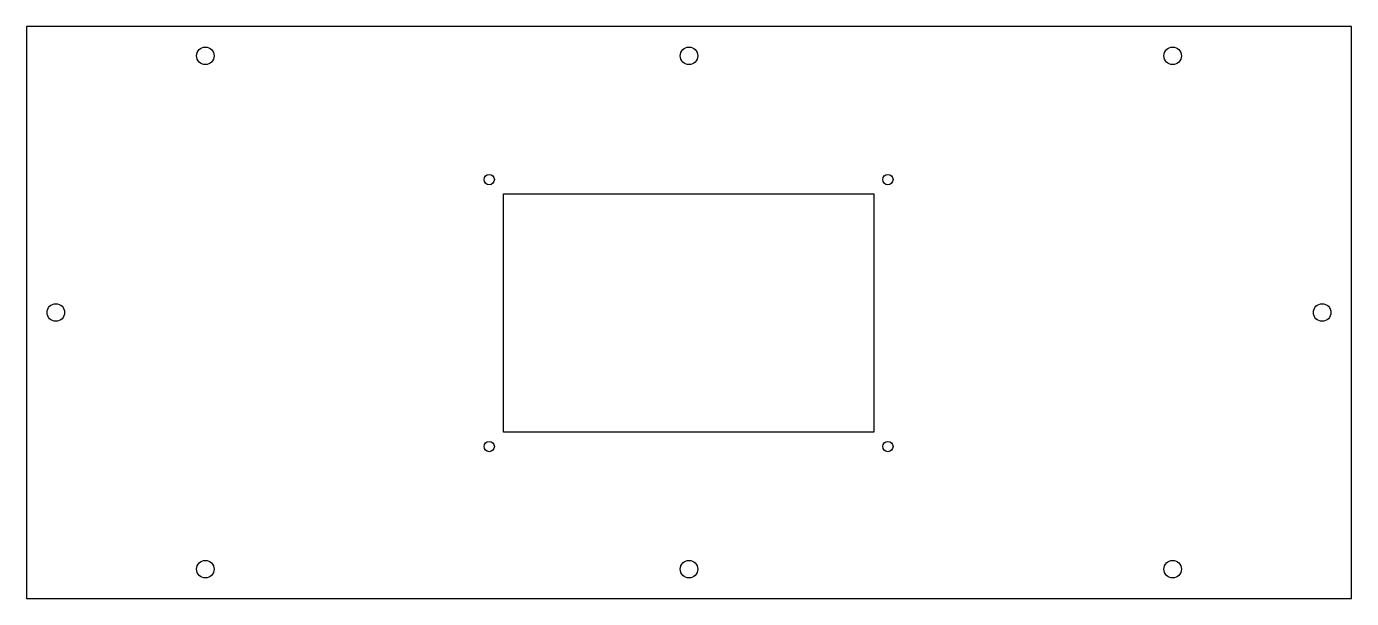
# Model space of a CAD drawing. Header units: millimetres. Extents: x 0 to 452, y -195 to 0.
import ezdxf

# ---------------------------------------------------------------- set-up
doc = ezdxf.new("R2010")
doc.units = ezdxf.units.MM
doc.layers.get('0').update_dxf_attribs({"linetype": 'CONTINUOUS'})

msp = doc.modelspace()

# ---------------------------------------------------------------- linework, layer by layer
for points in [[(0, 0), (0, -195), (452, -195), (452, 0)], [(162.7, -138.35), (162.7, -57.05), (289, -57.05), (289, -138.35)]]:
    msp.add_lwpolyline(points, close=True)
for centre, radius in [((61, -10), 3), ((226, -10), 3), ((391, -10), 3), ((157.85, -52.2), 1.75), ((293.85, -52.2), 1.75), ((10, -97.5), 3), ((442, -97.5), 3), ((157.85, -143.2), 1.75), ((293.85, -143.2), 1.75), ((61, -185), 3), ((226, -185), 3), ((391, -185), 3)]:
    msp.add_circle(centre, radius)

doc.saveas('drawing.dxf')
